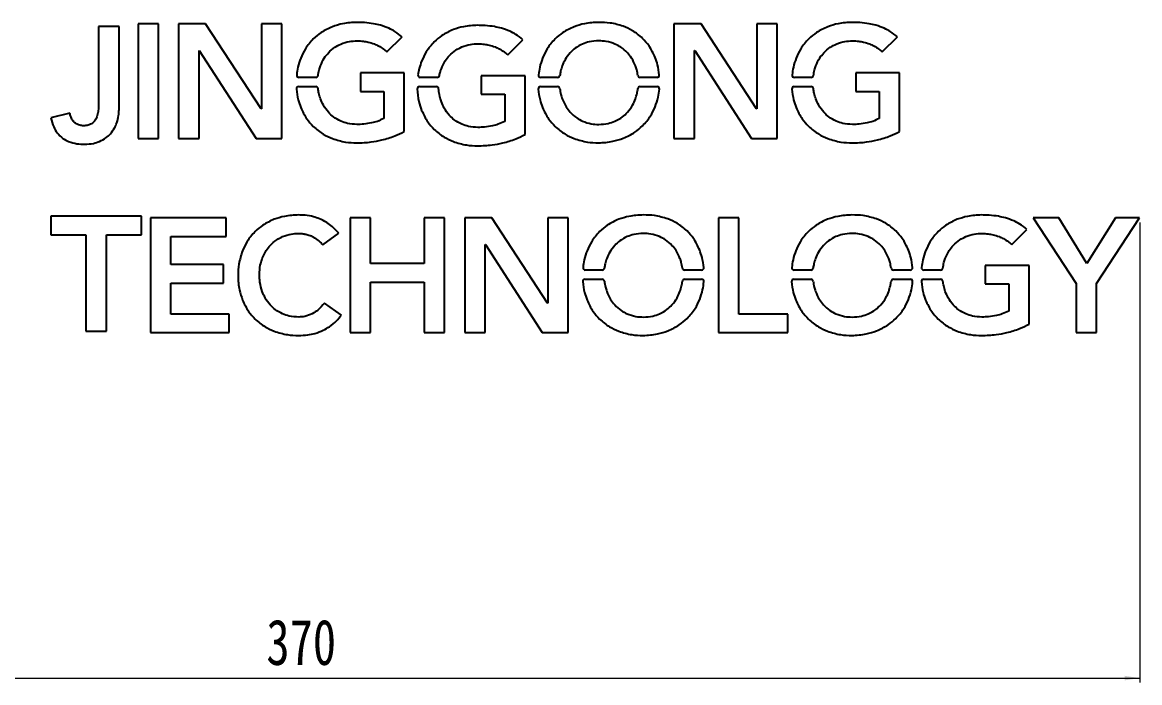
# Model space of a CAD drawing. Header units: millimetres. Extents: x -1281 to 3780, y -2005 to 2969.
# Drawn here: x -66.4 to 179, y -155.1 to -10.1 of the extents above; entities that cross this region are included whole.
import ezdxf

# ---------------------------------------------------------------- set-up
doc = ezdxf.new("R2010")
doc.units = ezdxf.units.MM
doc.styles.add('SLDTEXTSTYLE0', font='TXT', dxfattribs={"width": 0.75})
doc.dimstyles.new('SLDDIMSTYLE1', dxfattribs={"dimtxt": 10, "dimasz": 3.302, "dimexe": 0, "dimexo": 0.0625, "dimgap": 2.5, "dimtad": 1, "dimdec": 0, "dimrnd": 1e-09, "dimzin": 12, "dimdsep": 46, "dimtxsty": 'SLDTEXTSTYLE0', "dimsah": 1, "dimcen": 0.09, "dimadec": 0, "dimazin": 3, "dimtfac": 1, "dimtdec": 3, "dimtofl": 0, "dimtmove": 0, "dimatfit": 3, "dimfxl": 1, "dimfrac": 2, "dimtolj": 1, "dimtzin": 12, "dimarcsym": 0})

# ---------------------------------------------------------------- blocks, each defined once
blk = doc.blocks.new('_D_2')
at = {"color": 7, "linetype": 'Continuous', "lineweight": 18, "transparency": 16777216}
for p, q in [((178.98, -54.05), (178.98, -155.09)), ((-190.91, -75.54), (-190.91, -155.09)), ((-190.91, -154.09), (178.98, -154.09))]:
    blk.add_line(p, q, dxfattribs=at)
for points in [[(-190.91, -154.09), (-187.61, -154.59), (-187.61, -153.58)], [(178.98, -154.09), (175.67, -153.58), (175.67, -154.59)]]:
    blk.add_solid(points, dxfattribs=at)
at = {"color": 7, "linetype": 'Continuous', "lineweight": 18, "transparency": 16777216, "insert": (-12.81, -141.2), "char_height": 10, "attachment_point": 1, "style": 'SLDTEXTSTYLE0'}
blk.add_mtext('370', dxfattribs=at)

msp = doc.modelspace()

# ---------------------------------------------------------------- linework, layer by layer
at = {"color": 7, "linetype": 'Continuous'}
for p, q in [((-45.1765, -11.0636), (-49.658, -11.0636)), ((-49.658, -11.0636), (-49.658, -27.9579)), ((-45.1765, -29.2739), (-45.1765, -11.0636)), ((-36.4815, -10.4152), (-40.9626, -10.4152)), ((-40.9626, -10.4152), (-40.9626, -35.5968)), ((-36.4815, -35.5968), (-36.4815, -10.4152)), ((-26.1509, -10.4152), (-32.0903, -10.4152)), ((-32.0903, -10.4152), (-32.0903, -35.5968)), ((-13.9508, -29.1237), (-26.1509, -10.4152)), ((-9.3981, -10.4152), (-13.8796, -10.4152)), ((-13.8796, -10.4152), (-13.8796, -29.1237)), ((-9.3981, -35.5968), (-9.3981, -10.4152)), ((82.6456, -10.4152), (76.7059, -10.4152)), ((76.7059, -10.4152), (76.7059, -35.5968)), ((94.8458, -29.1237), (82.6456, -10.4152)), ((99.398, -10.4152), (94.9165, -10.4152)), ((94.9165, -10.4152), (94.9165, -29.1237)), ((99.398, -35.5968), (99.398, -10.4152)), ((13.6659, -16.6301), (16.9743, -13.2872)), ((40.216, -17.2786), (43.5235, -13.9357)), ((122.4625, -16.6301), (125.7699, -13.2872)), ((-27.6088, -35.5968), (-27.6088, -16.2833)), ((-27.6088, -16.2833), (-27.538, -16.2833)), ((-27.538, -16.2833), (-15.0885, -35.5968)), ((81.1878, -35.5968), (81.1878, -16.2833)), ((81.1878, -16.2833), (81.2585, -16.2833)), ((81.2585, -16.2833), (93.7076, -35.5968)), ((17.4721, -21.2186), (7.8327, -21.2186)), ((7.8327, -21.2186), (7.8327, -25.2734)), ((17.4721, -34.0939), (17.4721, -21.2186)), ((44.0214, -21.867), (34.3828, -21.867)), ((34.3828, -21.867), (34.3828, -25.9218)), ((44.0214, -34.7424), (44.0214, -21.867)), ((126.2678, -21.2186), (116.6288, -21.2186)), ((116.6288, -21.2186), (116.6288, -25.2734)), ((126.2678, -34.0939), (126.2678, -21.2186)), ((-5.6979, -24.2186), (-1.9603, -24.2186)), ((-1.9598, -22.2186), (-5.6562, -22.2186)), ((20.8126, -24.2186), (24.5265, -24.2186)), ((24.6963, -22.2186), (20.9772, -22.2186)), ((47.4022, -24.2186), (51.1398, -24.2186)), ((51.1403, -22.2186), (47.4438, -22.2186)), ((72.9809, -22.2186), (69.2689, -22.2186)), ((69.2694, -24.2186), (72.9957, -24.2186)), ((103.0985, -24.2186), (106.836, -24.2186)), ((106.8365, -22.2186), (103.14, -22.2186)), ((7.8327, -25.2734), (12.9902, -25.2734)), ((12.9902, -25.2734), (12.9902, -31.2131)), ((34.3828, -25.9218), (39.5404, -25.9218)), ((39.5404, -25.9218), (39.5404, -31.8616)), ((116.6288, -25.2734), (121.7868, -25.2734)), ((121.7868, -25.2734), (121.7868, -31.2131)), ((-13.8796, -29.1237), (-13.9508, -29.1237)), ((94.9165, -29.1237), (94.8458, -29.1237)), ((-55.9533, -30.0923), (-60.1509, -31.0877)), ((-40.9626, -35.5968), (-36.4815, -35.5968)), ((-32.0903, -35.5968), (-27.6088, -35.5968)), ((-15.0885, -35.5968), (-9.3981, -35.5968)), ((76.7059, -35.5968), (81.1878, -35.5968)), ((93.7076, -35.5968), (99.398, -35.5968)), ((-40.2343, -52.7046), (-60.1518, -52.7046)), ((-60.1518, -52.7046), (-60.1518, -56.7594)), ((-40.2343, -56.7594), (-40.2343, -52.7046)), ((-21.6168, -53.0514), (-38.2967, -53.0514)), ((-38.2967, -53.0514), (-38.2967, -78.2335)), ((-21.6168, -57.1062), (-21.6168, -53.0514)), ((10.0365, -53.0514), (5.5555, -53.0514)), ((5.5555, -53.0514), (5.5555, -78.2335)), ((10.0365, -63.0818), (10.0365, -53.0514)), ((26.291, -53.0514), (21.8099, -53.0514)), ((21.8099, -53.0514), (21.8099, -63.0818)), ((26.291, -78.2335), (26.291, -53.0514)), ((36.7286, -53.0514), (30.7901, -53.0514)), ((30.7901, -53.0514), (30.7901, -78.2335)), ((48.9278, -71.7604), (36.7286, -53.0514)), ((53.4809, -53.0514), (48.9994, -53.0514)), ((48.9994, -53.0514), (48.9994, -71.7604)), ((53.4809, -78.2335), (53.4809, -53.0514)), ((90.967, -53.0514), (86.4855, -53.0514)), ((86.4855, -53.0514), (86.4855, -78.2335)), ((90.967, -74.1791), (90.967, -53.0514)), ((161.1911, -53.0514), (155.5714, -53.0514)), ((155.5714, -53.0514), (165.0327, -67.4567)), ((167.3802, -63.0818), (161.1911, -53.0514)), ((173.6406, -53.0514), (167.3802, -63.0818)), ((169.5142, -67.4567), (178.975, -53.0514)), ((178.975, -53.0514), (173.6406, -53.0514)), ((-0.4016, -58.9558), (3.0846, -56.3947)), ((150.8958, -58.9196), (154.2033, -55.5767)), ((-60.1518, -56.7594), (-52.434, -56.7594)), ((-52.434, -56.7594), (-52.434, -77.8867)), ((-47.9529, -77.8867), (-47.9529, -56.7594)), ((-47.9529, -56.7594), (-40.2343, -56.7594)), ((-33.8152, -63.2949), (-33.8152, -57.1062)), ((-33.8152, -57.1062), (-21.6168, -57.1062)), ((35.2703, -78.2335), (35.2703, -58.9196)), ((35.2703, -58.9196), (35.3419, -58.9196)), ((35.3419, -58.9196), (47.7905, -78.2335)), ((-22.2567, -63.2949), (-33.8152, -63.2949)), ((-22.2567, -67.3492), (-22.2567, -63.2949)), ((21.8099, -63.0818), (10.0365, -63.0818)), ((154.7012, -63.5076), (145.0631, -63.5076)), ((145.0631, -63.5076), (145.0631, -67.5637)), ((154.7012, -76.3838), (154.7012, -63.5076)), ((60.9192, -64.5076), (57.2234, -64.5076)), ((82.7607, -64.5076), (79.0483, -64.5076)), ((106.764, -64.5076), (103.0674, -64.5076)), ((128.6047, -64.5076), (124.8918, -64.5076)), ((135.27, -64.5076), (131.5735, -64.5076)), ((-33.8152, -74.1791), (-33.8152, -67.3492)), ((-33.8152, -67.3492), (-22.2567, -67.3492)), ((10.0365, -78.2335), (10.0365, -67.1366)), ((10.0365, -67.1366), (21.8099, -67.1366)), ((21.8099, -67.1366), (21.8099, -78.2335)), ((57.1815, -66.5076), (60.9185, -66.5076)), ((79.049, -66.5076), (82.7755, -66.5076)), ((103.0256, -66.5076), (106.7633, -66.5076)), ((124.8925, -66.5076), (128.6196, -66.5076)), ((131.5317, -66.5076), (135.2694, -66.5076)), ((145.0631, -67.5637), (150.2197, -67.5637)), ((150.2197, -67.5637), (150.2197, -73.503)), ((165.0327, -67.4567), (165.0327, -78.2335)), ((169.5142, -78.2335), (169.5142, -67.4567)), ((3.6541, -74.3918), (-0.0456, -71.7604)), ((48.9994, -71.7604), (48.9278, -71.7604)), ((-20.9752, -74.1791), (-33.8152, -74.1791)), ((-20.9752, -78.2335), (-20.9752, -74.1791)), ((101.6726, -74.1791), (90.967, -74.1791)), ((101.6726, -78.2335), (101.6726, -74.1791)), ((-52.434, -77.8867), (-47.9529, -77.8867)), ((-38.2967, -78.2335), (-20.9752, -78.2335)), ((5.5555, -78.2335), (10.0365, -78.2335)), ((21.8099, -78.2335), (26.291, -78.2335)), ((30.7901, -78.2335), (35.2703, -78.2335)), ((47.7905, -78.2335), (53.4809, -78.2335)), ((86.4855, -78.2335), (101.6726, -78.2335)), ((165.0327, -78.2335), (169.5142, -78.2335))]:
    msp.add_line(p, q, dxfattribs=at)
for centre, start, end in [((-5.6562, -21.7186), 173.882367, 270), ((-1.9598, -21.7186), 270, 352.471152), ((20.9772, -21.7186), 171.446015, 270), ((24.6963, -21.7186), 270, 348.912365), ((47.4438, -21.7186), 173.884448, 270), ((51.1403, -21.7186), 270, 352.47278), ((69.2689, -21.7186), 187.436564, 270), ((72.9809, -21.7186), 270, 5.57654), ((103.14, -21.7186), 173.890187, 270), ((106.8365, -21.7186), 270, 352.47646), ((-5.6979, -24.7186), 90, 184.650086), ((-1.9603, -24.7186), 7.101772, 90), ((20.8126, -24.7186), 90, 182.372983), ((24.5265, -24.7186), 4.078159, 90), ((47.4022, -24.7186), 90, 184.645909), ((51.1398, -24.7186), 7.100228, 90), ((69.2694, -24.7186), 90, 172.985822), ((72.9957, -24.7186), 354.871987, 90), ((103.0985, -24.7186), 90, 184.641126), ((106.836, -24.7186), 7.096734, 90), ((57.2234, -64.0076), 173.879482, 270), ((60.9192, -64.0076), 270, 352.450193), ((79.0483, -64.0076), 187.440034, 270), ((82.7607, -64.0076), 270, 5.568968), ((103.0674, -64.0076), 173.890092, 270), ((106.764, -64.0076), 270, 352.448998), ((124.8918, -64.0076), 187.435557, 270), ((128.6047, -64.0076), 270, 5.590628), ((131.5735, -64.0076), 173.887297, 270), ((135.27, -64.0076), 270, 352.479049), ((57.1815, -67.0076), 90, 184.646374), ((60.9185, -67.0076), 7.114126, 90), ((79.049, -67.0076), 90, 172.990056), ((82.7755, -67.0076), 354.88803, 90), ((103.0256, -67.0076), 90, 184.631202), ((106.7633, -67.0076), 7.115267, 90), ((124.8925, -67.0076), 90, 172.994284), ((128.6196, -67.0076), 354.863024, 90), ((131.5317, -67.0076), 90, 184.637408), ((135.2694, -67.0076), 7.086743, 90)]:
    msp.add_arc(centre, 0.5, start, end, dxfattribs=at)
for points, knots in [([(1.7041, -11.0697), (0.8339, -11.4595), (-0.7058, -12.1492), (-1.9598, -13.2727), (-2.505, -13.7613)], [0, 0, 0, 0, 0.565175406, 1, 1, 1, 1]), ([(7.0505, -10.1217), (6.0017, -10.1674), (4.1743, -10.2471), (2.4422, -10.8239), (1.7041, -11.0697)], [0, 0, 0, 0, 0.573890721, 1, 1, 1, 1]), ([(10.7435, -10.4175), (10.0686, -10.3205), (8.8435, -10.1443), (7.6062, -10.1287), (7.0505, -10.1217)], [0, 0, 0, 0, 0.55087747, 1, 1, 1, 1]), ([(14.0873, -11.4195), (13.486, -11.1804), (12.4001, -10.7486), (11.2547, -10.5197), (10.7435, -10.4175)], [0, 0, 0, 0, 0.55364692, 1, 1, 1, 1]), ([(16.9743, -13.2872), (16.4705, -12.8772), (15.5753, -12.1486), (14.5399, -11.6413), (14.0873, -11.4195)], [0, 0, 0, 0, 0.56277759, 1, 1, 1, 1]), ([(28.2538, -11.7182), (27.3837, -12.108), (25.8442, -12.7977), (24.5904, -13.9212), (24.0451, -14.4097)], [0, 0, 0, 0, 0.56514709, 1, 1, 1, 1]), ([(33.6006, -10.7702), (32.5518, -10.8159), (30.7243, -10.8955), (28.992, -11.4724), (28.2538, -11.7182)], [0, 0, 0, 0, 0.57385716, 1, 1, 1, 1]), ([(37.2937, -11.066), (36.6187, -10.9689), (35.3935, -10.7928), (34.1562, -10.7772), (33.6006, -10.7702)], [0, 0, 0, 0, 0.550913512, 1, 1, 1, 1]), ([(40.637, -12.0679), (40.0358, -11.8289), (38.95, -11.3971), (37.8048, -11.1682), (37.2937, -11.066)], [0, 0, 0, 0, 0.553640004, 1, 1, 1, 1]), ([(43.5235, -13.9357), (43.0199, -13.5256), (42.125, -12.7969), (41.0897, -12.2897), (40.637, -12.0679)], [0, 0, 0, 0, 0.56270651, 1, 1, 1, 1]), ([(54.8035, -11.0697), (53.9334, -11.4595), (52.3939, -12.1493), (51.14, -13.2727), (50.5948, -13.7613)], [0, 0, 0, 0, 0.56514709, 1, 1, 1, 1]), ([(60.1503, -10.1217), (59.1016, -10.1674), (57.274, -10.2471), (55.5417, -10.8239), (54.8035, -11.0697)], [0, 0, 0, 0, 0.57383296, 1, 1, 1, 1]), ([(65.5625, -10.987), (64.6015, -10.6979), (62.8342, -10.1662), (60.9911, -10.1357), (60.1503, -10.1217)], [0, 0, 0, 0, 0.54384487, 1, 1, 1, 1]), ([(69.8013, -13.637), (69.093, -13.0275), (67.813, -11.926), (66.2574, -11.2769), (65.5625, -10.987)], [0, 0, 0, 0, 0.55338114, 1, 1, 1, 1]), ([(110.4998, -11.0697), (109.6298, -11.4596), (108.0903, -12.1494), (106.8364, -13.2727), (106.2911, -13.7613)], [0, 0, 0, 0, 0.56512388, 1, 1, 1, 1]), ([(115.847, -10.1217), (114.7982, -10.1674), (112.9705, -10.2471), (111.238, -10.8239), (110.4998, -11.0697)], [0, 0, 0, 0, 0.57386145, 1, 1, 1, 1]), ([(119.5397, -10.4175), (118.8648, -10.3205), (117.6398, -10.1443), (116.4027, -10.1287), (115.847, -10.1217)], [0, 0, 0, 0, 0.55087077, 1, 1, 1, 1]), ([(122.8834, -11.4195), (122.2822, -11.1804), (121.1962, -10.7486), (120.0509, -10.5197), (119.5397, -10.4175)], [0, 0, 0, 0, 0.55363452, 1, 1, 1, 1]), ([(125.7699, -13.2872), (125.2662, -12.8772), (124.3712, -12.1487), (123.336, -11.6413), (122.8834, -11.4195)], [0, 0, 0, 0, 0.562787459, 1, 1, 1, 1]), ([(-2.505, -13.7613), (-3.1326, -14.4599), (-4.2682, -15.7243), (-4.9545, -17.2758), (-5.2616, -17.9699)], [0, 0, 0, 0, 0.55260701, 1, 1, 1, 1]), ([(3.5471, -14.876), (4.1703, -14.6543), (5.3171, -14.2464), (6.5318, -14.1984), (7.0863, -14.1765)], [0, 0, 0, 0, 0.5434666, 1, 1, 1, 1]), ([(7.0863, -14.1765), (7.5554, -14.1909), (8.3879, -14.2164), (9.2027, -14.3865), (9.5585, -14.4608)], [0, 0, 0, 0, 0.56342048, 1, 1, 1, 1]), ([(9.5585, -14.4608), (9.9967, -14.5821), (10.7717, -14.7967), (11.4958, -15.1451), (11.8105, -15.2965)], [0, 0, 0, 0, 0.56541064, 1, 1, 1, 1]), ([(24.0451, -14.4097), (23.4176, -15.1084), (22.2819, -16.3728), (21.5953, -17.9242), (21.2881, -18.6184)], [0, 0, 0, 0, 0.55259367, 1, 1, 1, 1]), ([(50.5948, -13.7613), (49.9672, -14.4599), (48.8316, -15.7242), (48.1453, -17.2758), (47.8383, -17.9699)], [0, 0, 0, 0, 0.55261198, 1, 1, 1, 1]), ([(60.1857, -14.1765), (59.4859, -14.2114), (58.2695, -14.2722), (57.1306, -14.696), (56.6469, -14.876)], [0, 0, 0, 0, 0.57523441, 1, 1, 1, 1]), ([(63.7483, -14.876), (63.1206, -14.6543), (61.9658, -14.2465), (60.7436, -14.1984), (60.1857, -14.1765)], [0, 0, 0, 0, 0.543510076, 1, 1, 1, 1]), ([(72.5693, -17.8275), (72.1672, -16.9552), (71.4568, -15.4139), (70.3024, -14.1748), (69.8013, -13.637)], [0, 0, 0, 0, 0.56592672, 1, 1, 1, 1]), ([(106.2911, -13.7613), (105.6636, -14.46), (104.5281, -15.7244), (103.8414, -17.2758), (103.5341, -17.9699)], [0, 0, 0, 0, 0.55257931, 1, 1, 1, 1]), ([(112.3437, -14.876), (112.9669, -14.6543), (114.1135, -14.2465), (115.328, -14.1984), (115.8824, -14.1765)], [0, 0, 0, 0, 0.54351134, 1, 1, 1, 1]), ([(115.8824, -14.1765), (116.3516, -14.1908), (117.184, -14.2164), (117.9987, -14.3865), (118.3542, -14.4608)], [0, 0, 0, 0, 0.56361721, 1, 1, 1, 1]), ([(118.3542, -14.4608), (118.7926, -14.5821), (119.5679, -14.7966), (120.2923, -15.1451), (120.6071, -15.2965)], [0, 0, 0, 0, 0.565479246, 1, 1, 1, 1]), ([(-0.9344, -19.6537), (-0.6806, -19.0688), (-0.2308, -18.0324), (0.4976, -17.1714), (0.8149, -16.7964)], [0, 0, 0, 0, 0.56437933, 1, 1, 1, 1]), ([(0.8149, -16.7964), (1.2679, -16.3638), (2.0836, -15.5851), (3.0967, -15.0942), (3.5471, -14.876)], [0, 0, 0, 0, 0.55542546, 1, 1, 1, 1]), ([(11.8105, -15.2965), (12.187, -15.5124), (12.8518, -15.8936), (13.4196, -16.4073), (13.6659, -16.6301)], [0, 0, 0, 0, 0.56623482, 1, 1, 1, 1]), ([(27.3641, -17.4448), (27.8174, -17.0123), (28.6333, -16.2337), (29.6464, -15.7427), (30.0968, -15.5244)], [0, 0, 0, 0, 0.555507224, 1, 1, 1, 1]), ([(30.0968, -15.5244), (30.7201, -15.3028), (31.8668, -14.895), (33.0812, -14.8469), (33.6355, -14.8249)], [0, 0, 0, 0, 0.54360179, 1, 1, 1, 1]), ([(33.6355, -14.8249), (34.1048, -14.8393), (34.9374, -14.8648), (35.7522, -15.035), (36.1077, -15.1092)], [0, 0, 0, 0, 0.56368087, 1, 1, 1, 1]), ([(36.1077, -15.1092), (36.5462, -15.2305), (37.3215, -15.445), (38.0459, -15.7935), (38.3606, -15.945)], [0, 0, 0, 0, 0.56553589, 1, 1, 1, 1]), ([(38.3606, -15.945), (38.7371, -16.1608), (39.402, -16.5421), (39.9697, -17.0558), (40.216, -17.2786)], [0, 0, 0, 0, 0.56623243, 1, 1, 1, 1]), ([(53.9142, -16.7964), (53.516, -17.2797), (52.7979, -18.1513), (52.3604, -19.1907), (52.1654, -19.6537)], [0, 0, 0, 0, 0.55447709, 1, 1, 1, 1]), ([(56.6469, -14.876), (56.0786, -15.1598), (55.0693, -15.6637), (54.2655, -16.452), (53.9142, -16.7964)], [0, 0, 0, 0, 0.5630704, 1, 1, 1, 1]), ([(66.4871, -16.7964), (66.0327, -16.3638), (65.2145, -15.5851), (64.1995, -15.0942), (63.7483, -14.876)], [0, 0, 0, 0, 0.55545827, 1, 1, 1, 1]), ([(68.2421, -19.6537), (67.9883, -19.0686), (67.5382, -18.0309), (66.8063, -17.1712), (66.4871, -16.7964)], [0, 0, 0, 0, 0.56392181, 1, 1, 1, 1]), ([(107.8622, -19.6537), (108.1158, -19.0688), (108.5651, -18.0323), (109.2933, -17.1714), (109.6106, -16.7964)], [0, 0, 0, 0, 0.56436357, 1, 1, 1, 1]), ([(109.6106, -16.7964), (110.0639, -16.3639), (110.88, -15.5852), (111.8933, -15.0942), (112.3437, -14.876)], [0, 0, 0, 0, 0.55549521, 1, 1, 1, 1]), ([(120.6071, -15.2965), (120.9834, -15.5124), (121.6481, -15.8938), (122.216, -16.4073), (122.4625, -16.6301)], [0, 0, 0, 0, 0.56611931, 1, 1, 1, 1]), ([(-5.2616, -17.9699), (-5.4917, -18.6307), (-5.9109, -19.8339), (-6.078, -21.0962), (-6.1534, -21.6653)], [0, 0, 0, 0, 0.54915902, 1, 1, 1, 1]), ([(21.2881, -18.6184), (21.0937, -19.1628), (20.7412, -20.1496), (20.5628, -21.1816), (20.4828, -21.6442)], [0, 0, 0, 0, 0.55168707, 1, 1, 1, 1]), ([(25.6157, -20.3022), (25.8694, -19.7173), (26.3188, -18.6809), (27.0469, -17.8199), (27.3641, -17.4448)], [0, 0, 0, 0, 0.564388282, 1, 1, 1, 1]), ([(47.8383, -17.9699), (47.6082, -18.6307), (47.1891, -19.834), (47.022, -21.0962), (46.9467, -21.6653)], [0, 0, 0, 0, 0.549154669, 1, 1, 1, 1]), ([(73.4785, -21.67), (73.3798, -20.9206), (73.2068, -19.6076), (72.7608, -18.3621), (72.5693, -17.8275)], [0, 0, 0, 0, 0.57077103, 1, 1, 1, 1]), ([(103.5341, -17.9699), (103.3041, -18.6307), (102.8851, -19.834), (102.7181, -21.0963), (102.6429, -21.6654)], [0, 0, 0, 0, 0.54915525, 1, 1, 1, 1]), ([(-1.4641, -21.7841), (-1.3975, -21.3746), (-1.2796, -20.6494), (-1.0391, -19.9557), (-0.9344, -19.6537)], [0, 0, 0, 0, 0.56474424, 1, 1, 1, 1]), ([(25.187, -21.8147), (25.2503, -21.526), (25.3628, -21.0131), (25.5388, -20.5184), (25.6157, -20.3022)], [0, 0, 0, 0, 0.56279432, 1, 1, 1, 1]), ([(52.1654, -19.6537), (52.0348, -20.0398), (51.7993, -20.7357), (51.6863, -21.4612), (51.636, -21.7841)], [0, 0, 0, 0, 0.55486512, 1, 1, 1, 1]), ([(68.7731, -21.7833), (68.7073, -21.3738), (68.5906, -20.6484), (68.3479, -19.9555), (68.2421, -19.6537)], [0, 0, 0, 0, 0.56450446, 1, 1, 1, 1]), ([(107.3322, -21.7841), (107.3987, -21.3745), (107.5165, -20.6493), (107.7573, -19.9557), (107.8622, -19.6537)], [0, 0, 0, 0, 0.56471072, 1, 1, 1, 1]), ([(-6.1962, -24.7591), (-6.1034, -25.5531), (-5.9407, -26.9441), (-5.4655, -28.2595), (-5.2616, -28.8241)], [0, 0, 0, 0, 0.57085207, 1, 1, 1, 1]), ([(-0.9344, -26.9037), (-1.0652, -26.4972), (-1.3018, -25.762), (-1.414, -24.9982), (-1.4641, -24.6568)], [0, 0, 0, 0, 0.55294427, 1, 1, 1, 1]), ([(0.8149, -29.8672), (0.4158, -29.3667), (-0.3075, -28.4597), (-0.7403, -27.3853), (-0.9344, -26.9037)], [0, 0, 0, 0, 0.551754116, 1, 1, 1, 1]), ([(20.3131, -24.7393), (20.387, -25.6686), (20.516, -27.2894), (21.0572, -28.8197), (21.2881, -29.4725)], [0, 0, 0, 0, 0.57339272, 1, 1, 1, 1]), ([(25.6157, -27.5521), (25.4551, -27.0365), (25.1629, -26.0991), (25.068, -25.1225), (25.0252, -24.683)], [0, 0, 0, 0, 0.55004008, 1, 1, 1, 1]), ([(46.9039, -24.7591), (46.9967, -25.5531), (47.1594, -26.944), (47.6344, -28.2595), (47.8383, -28.8241)], [0, 0, 0, 0, 0.57085907, 1, 1, 1, 1]), ([(51.6359, -24.6568), (51.7021, -25.0894), (51.819, -25.8529), (52.0607, -26.586), (52.1654, -26.9037)], [0, 0, 0, 0, 0.56665625, 1, 1, 1, 1]), ([(52.1654, -26.9037), (52.4178, -27.5115), (52.8629, -28.5832), (53.5967, -29.4793), (53.9142, -29.8672)], [0, 0, 0, 0, 0.56717689, 1, 1, 1, 1]), ([(66.4871, -29.8672), (66.8884, -29.367), (67.615, -28.4611), (68.0482, -27.3854), (68.2421, -26.9037)], [0, 0, 0, 0, 0.55213893, 1, 1, 1, 1]), ([(68.2421, -26.9037), (68.3741, -26.4974), (68.6127, -25.7628), (68.7236, -24.9989), (68.7732, -24.6575)], [0, 0, 0, 0, 0.55313081, 1, 1, 1, 1]), ([(72.5693, -28.6879), (72.8157, -27.9867), (73.2643, -26.7105), (73.4224, -25.3681), (73.4937, -24.7633)], [0, 0, 0, 0, 0.54942992, 1, 1, 1, 1]), ([(102.6001, -24.759), (102.6929, -25.5531), (102.8553, -26.944), (103.3303, -28.2595), (103.5341, -28.8241)], [0, 0, 0, 0, 0.57085735, 1, 1, 1, 1]), ([(107.8622, -26.9037), (107.7312, -26.4972), (107.4943, -25.7621), (107.3822, -24.9983), (107.3321, -24.6568)], [0, 0, 0, 0, 0.55297313, 1, 1, 1, 1]), ([(109.6106, -29.8672), (109.2116, -29.3667), (108.4885, -28.4598), (108.056, -27.3853), (107.8622, -26.9037)], [0, 0, 0, 0, 0.55176422, 1, 1, 1, 1]), ([(-49.658, -27.9579), (-49.6652, -28.4825), (-49.6772, -29.3626), (-49.8705, -30.22), (-49.9485, -30.5663)], [0, 0, 0, 0, 0.59610106, 1, 1, 1, 1]), ([(-45.651, -32.1608), (-45.4991, -31.6382), (-45.2246, -30.6939), (-45.1914, -29.7122), (-45.1765, -29.2739)], [0, 0, 0, 0, 0.55353272, 1, 1, 1, 1]), ([(-5.2616, -28.8241), (-4.8607, -29.6849), (-4.1508, -31.2093), (-3.0042, -32.4344), (-2.505, -32.9677)], [0, 0, 0, 0, 0.56467751, 1, 1, 1, 1]), ([(27.3641, -30.5156), (26.9652, -30.0152), (26.2423, -29.1081), (25.8097, -28.0337), (25.6157, -27.5521)], [0, 0, 0, 0, 0.55173623, 1, 1, 1, 1]), ([(47.8383, -28.8241), (48.2391, -29.6849), (48.949, -31.2093), (50.0957, -32.4344), (50.5948, -32.9677)], [0, 0, 0, 0, 0.564681167, 1, 1, 1, 1]), ([(69.8013, -32.843), (70.43, -32.1514), (71.5642, -30.9038), (72.2595, -29.3709), (72.5693, -28.6879)], [0, 0, 0, 0, 0.554374821, 1, 1, 1, 1]), ([(103.5341, -28.8241), (103.9352, -29.6848), (104.6455, -31.2091), (105.792, -32.4344), (106.2911, -32.9677)], [0, 0, 0, 0, 0.56471213, 1, 1, 1, 1]), ([(-60.1509, -31.0877), (-59.9838, -31.7767), (-59.7, -32.9476), (-59.0367, -33.9484), (-58.7638, -34.3602)], [0, 0, 0, 0, 0.5884507, 1, 1, 1, 1]), ([(-55.4028, -31.5272), (-55.5401, -31.2821), (-55.7934, -30.8299), (-55.9031, -30.324), (-55.9533, -30.0923)], [0, 0, 0, 0, 0.5421207, 1, 1, 1, 1]), ([(-54.3703, -32.4872), (-54.5927, -32.3433), (-54.9944, -32.0835), (-55.2768, -31.6988), (-55.4028, -31.5272)], [0, 0, 0, 0, 0.55387909, 1, 1, 1, 1]), ([(-49.9485, -30.5663), (-50.0737, -30.9388), (-50.2883, -31.5772), (-50.7682, -32.0438), (-50.9682, -32.2382)], [0, 0, 0, 0, 0.58338617, 1, 1, 1, 1]), ([(3.5471, -31.8238), (2.978, -31.5359), (1.9645, -31.0233), (1.1653, -30.2196), (0.8149, -29.8672)], [0, 0, 0, 0, 0.56150128, 1, 1, 1, 1]), ([(7.0863, -32.5291), (6.3862, -32.494), (5.1689, -32.4329), (4.0307, -32.0054), (3.5471, -31.8238)], [0, 0, 0, 0, 0.57513483, 1, 1, 1, 1]), ([(12.9902, -31.2131), (12.5225, -31.4465), (11.6631, -31.8753), (10.7301, -32.1005), (10.3049, -32.2032)], [0, 0, 0, 0, 0.54423863, 1, 1, 1, 1]), ([(21.2881, -29.4725), (21.6891, -30.3333), (22.3993, -31.8577), (23.546, -33.0828), (24.0451, -33.6162)], [0, 0, 0, 0, 0.56469024, 1, 1, 1, 1]), ([(30.0968, -32.4722), (29.5277, -32.1844), (28.5142, -31.6716), (27.7147, -30.868), (27.3641, -30.5156)], [0, 0, 0, 0, 0.561432543, 1, 1, 1, 1]), ([(39.5404, -31.8616), (39.0726, -32.095), (38.2132, -32.5238), (37.2802, -32.749), (36.855, -32.8516)], [0, 0, 0, 0, 0.54424135, 1, 1, 1, 1]), ([(53.9142, -29.8672), (54.3664, -30.3098), (55.178, -31.1044), (56.196, -31.603), (56.6469, -31.8238)], [0, 0, 0, 0, 0.55709269, 1, 1, 1, 1]), ([(56.6469, -31.8238), (57.2701, -32.0474), (58.4162, -32.4587), (59.6312, -32.507), (60.1857, -32.5291)], [0, 0, 0, 0, 0.54371026, 1, 1, 1, 1]), ([(60.1857, -32.5291), (60.8902, -32.494), (62.115, -32.433), (63.2613, -32.0054), (63.7483, -31.8238)], [0, 0, 0, 0, 0.57519828, 1, 1, 1, 1]), ([(63.7483, -31.8238), (64.3186, -31.536), (65.3342, -31.0235), (66.1357, -30.2196), (66.4871, -29.8672)], [0, 0, 0, 0, 0.561564569, 1, 1, 1, 1]), ([(112.3437, -31.8238), (111.7745, -31.5359), (110.7609, -31.0231), (109.9612, -30.2196), (109.6106, -29.8672)], [0, 0, 0, 0, 0.56143072, 1, 1, 1, 1]), ([(115.8824, -32.5291), (115.1825, -32.4939), (113.9654, -32.4329), (112.8272, -32.0054), (112.3437, -31.8238)], [0, 0, 0, 0, 0.575094846, 1, 1, 1, 1]), ([(121.7868, -31.2131), (121.319, -31.4465), (120.4595, -31.8754), (119.5263, -32.1005), (119.101, -32.2032)], [0, 0, 0, 0, 0.54418341, 1, 1, 1, 1]), ([(-52.9659, -32.8307), (-53.2463, -32.8126), (-53.7362, -32.7809), (-54.1803, -32.5752), (-54.3703, -32.4872)], [0, 0, 0, 0, 0.57215001, 1, 1, 1, 1]), ([(-50.9682, -32.2382), (-51.2878, -32.4261), (-51.9057, -32.7892), (-52.6208, -32.8172), (-52.9659, -32.8307)], [0, 0, 0, 0, 0.5173647, 1, 1, 1, 1]), ([(-47.0673, -34.5853), (-46.7391, -34.1718), (-46.1504, -33.43), (-45.8042, -32.5502), (-45.651, -32.1608)], [0, 0, 0, 0, 0.557412917, 1, 1, 1, 1]), ([(-2.505, -32.9677), (-1.801, -33.5758), (-0.5282, -34.6754), (1.0146, -35.3385), (1.7041, -35.6349)], [0, 0, 0, 0, 0.55305991, 1, 1, 1, 1]), ([(10.3049, -32.2032), (9.7233, -32.3081), (8.6585, -32.5003), (7.5771, -32.5201), (7.0863, -32.5291)], [0, 0, 0, 0, 0.54615666, 1, 1, 1, 1]), ([(12.5693, -35.9493), (13.5231, -35.6861), (15.216, -35.2188), (16.7865, -34.4358), (17.4721, -34.0939)], [0, 0, 0, 0, 0.5633959, 1, 1, 1, 1]), ([(24.0451, -33.6162), (24.7491, -34.2243), (26.0218, -35.3238), (27.5644, -35.987), (28.2538, -36.2834)], [0, 0, 0, 0, 0.55309272, 1, 1, 1, 1]), ([(33.6355, -33.1775), (32.9357, -33.1424), (31.7186, -33.0812), (30.5805, -32.6539), (30.0968, -32.4722)], [0, 0, 0, 0, 0.57500714, 1, 1, 1, 1]), ([(36.855, -32.8516), (36.2732, -32.9566), (35.2081, -33.1488), (34.1264, -33.1685), (33.6355, -33.1775)], [0, 0, 0, 0, 0.54621189, 1, 1, 1, 1]), ([(50.5948, -32.9677), (51.2988, -33.5758), (52.5715, -34.6753), (54.1141, -35.3385), (54.8035, -35.6349)], [0, 0, 0, 0, 0.55309219, 1, 1, 1, 1]), ([(65.5625, -35.5584), (66.4386, -35.1615), (67.9861, -34.4604), (69.252, -33.3325), (69.8013, -32.843)], [0, 0, 0, 0, 0.566081, 1, 1, 1, 1]), ([(106.2911, -32.9677), (106.9951, -33.5758), (108.2679, -34.6752), (109.8104, -35.3385), (110.4998, -35.6349)], [0, 0, 0, 0, 0.55312312, 1, 1, 1, 1]), ([(119.101, -32.2032), (118.5193, -32.3081), (117.4545, -32.5003), (116.3731, -32.5201), (115.8824, -32.5291)], [0, 0, 0, 0, 0.54625489, 1, 1, 1, 1]), ([(121.3654, -35.9493), (122.3191, -35.6861), (124.0119, -35.2188), (125.5822, -34.4358), (126.2678, -34.0939)], [0, 0, 0, 0, 0.56339854, 1, 1, 1, 1]), ([(-58.7638, -34.3602), (-58.3636, -34.8067), (-57.6464, -35.6072), (-56.6781, -36.0662), (-56.25, -36.2691)], [0, 0, 0, 0, 0.55785157, 1, 1, 1, 1]), ([(-56.25, -36.2691), (-55.6407, -36.4674), (-54.5029, -36.8379), (-53.3079, -36.8701), (-52.7528, -36.8851)], [0, 0, 0, 0, 0.53546293, 1, 1, 1, 1]), ([(-52.7528, -36.8851), (-52.0876, -36.8559), (-50.9507, -36.8062), (-49.8824, -36.4222), (-49.4391, -36.2629)], [0, 0, 0, 0, 0.58502597, 1, 1, 1, 1]), ([(-49.4391, -36.2629), (-48.9371, -36.0152), (-48.0557, -35.5803), (-47.3647, -34.8847), (-47.0673, -34.5853)], [0, 0, 0, 0, 0.56951424, 1, 1, 1, 1]), ([(1.7041, -35.6349), (2.6536, -35.9375), (4.3954, -36.4925), (6.2204, -36.555), (7.0505, -36.5834)], [0, 0, 0, 0, 0.54513908, 1, 1, 1, 1]), ([(7.0505, -36.5834), (8.1092, -36.5525), (9.9682, -36.4982), (11.7865, -36.1145), (12.5693, -35.9493)], [0, 0, 0, 0, 0.56952662, 1, 1, 1, 1]), ([(28.2538, -36.2834), (29.2034, -36.5859), (30.9454, -37.1409), (32.7705, -37.2034), (33.6006, -37.2318)], [0, 0, 0, 0, 0.54516855, 1, 1, 1, 1]), ([(33.6006, -37.2318), (34.6592, -37.2009), (36.5181, -37.1466), (38.3365, -36.763), (39.1194, -36.5978)], [0, 0, 0, 0, 0.56943652, 1, 1, 1, 1]), ([(39.1194, -36.5978), (40.073, -36.3345), (41.7657, -35.8673), (43.3359, -35.0842), (44.0214, -34.7424)], [0, 0, 0, 0, 0.56339724, 1, 1, 1, 1]), ([(54.8035, -35.6349), (55.7532, -35.9375), (57.4951, -36.4925), (59.3202, -36.555), (60.1503, -36.5834)], [0, 0, 0, 0, 0.54519931, 1, 1, 1, 1]), ([(60.1503, -36.5834), (61.213, -36.5188), (63.0636, -36.4063), (64.8163, -35.8116), (65.5625, -35.5584)], [0, 0, 0, 0, 0.57423247, 1, 1, 1, 1]), ([(110.4998, -35.6349), (111.4495, -35.9375), (113.1916, -36.4925), (115.0169, -36.555), (115.847, -36.5834)], [0, 0, 0, 0, 0.54516996, 1, 1, 1, 1]), ([(115.847, -36.5834), (116.9056, -36.5525), (118.7644, -36.4982), (120.5826, -36.1145), (121.3654, -35.9493)], [0, 0, 0, 0, 0.56946655, 1, 1, 1, 1]), ([(-11.0833, -53.3596), (-11.9532, -53.7495), (-13.4926, -54.4394), (-14.7463, -55.563), (-15.2915, -56.0516)], [0, 0, 0, 0, 0.56510144, 1, 1, 1, 1]), ([(-5.736, -52.4112), (-6.7849, -52.4569), (-8.6126, -52.5365), (-10.345, -53.1137), (-11.0833, -53.3596)], [0, 0, 0, 0, 0.57384893, 1, 1, 1, 1]), ([(-2.4878, -52.8025), (-3.0778, -52.6743), (-4.1489, -52.4416), (-5.2441, -52.4206), (-5.736, -52.4112)], [0, 0, 0, 0, 0.550854167, 1, 1, 1, 1]), ([(0.4527, -54.0835), (-0.0735, -53.7804), (-1.0068, -53.2428), (-2.038, -52.9362), (-2.4878, -52.8025)], [0, 0, 0, 0, 0.5637946, 1, 1, 1, 1]), ([(64.5836, -53.3596), (63.7132, -53.7494), (62.1732, -54.4391), (60.9193, -55.5629), (60.374, -56.0516)], [0, 0, 0, 0, 0.56519114, 1, 1, 1, 1]), ([(69.9299, -52.4112), (68.8812, -52.4568), (67.0538, -52.5365), (65.3217, -53.1137), (64.5836, -53.3596)], [0, 0, 0, 0, 0.5738525, 1, 1, 1, 1]), ([(75.3426, -53.2765), (74.3814, -52.9875), (72.614, -52.4562), (70.7707, -52.4253), (69.9299, -52.4112)], [0, 0, 0, 0, 0.5438716, 1, 1, 1, 1]), ([(79.5805, -55.9269), (78.8722, -55.3173), (77.5926, -54.2157), (76.0372, -53.5664), (75.3426, -53.2765)], [0, 0, 0, 0, 0.55345934, 1, 1, 1, 1]), ([(110.4273, -53.3596), (109.5571, -53.7494), (108.0175, -54.4392), (106.7638, -55.5629), (106.2186, -56.0516)], [0, 0, 0, 0, 0.56515289, 1, 1, 1, 1]), ([(115.7741, -52.4112), (114.7252, -52.4568), (112.8976, -52.5364), (111.1654, -53.1137), (110.4273, -53.3596)], [0, 0, 0, 0, 0.57388069, 1, 1, 1, 1]), ([(121.1863, -53.2765), (120.2252, -52.9875), (118.458, -52.4562), (116.6148, -52.4253), (115.7741, -52.4112)], [0, 0, 0, 0, 0.54383624, 1, 1, 1, 1]), ([(125.425, -55.9269), (124.7166, -55.3173), (123.4367, -54.2157), (121.881, -53.5664), (121.1863, -53.2765)], [0, 0, 0, 0, 0.55346017, 1, 1, 1, 1]), ([(138.9336, -53.3596), (138.0634, -53.7494), (136.5238, -54.4392), (135.2701, -55.5629), (134.7249, -56.0516)], [0, 0, 0, 0, 0.56515932, 1, 1, 1, 1]), ([(144.2813, -52.4112), (143.2321, -52.4568), (141.4041, -52.5363), (139.6716, -53.1137), (138.9336, -53.3596)], [0, 0, 0, 0, 0.57399375, 1, 1, 1, 1]), ([(147.9735, -52.7074), (147.2986, -52.6104), (146.0737, -52.4342), (144.8367, -52.4183), (144.2813, -52.4112)], [0, 0, 0, 0, 0.55100407, 1, 1, 1, 1]), ([(151.3163, -53.7098), (150.7153, -53.4706), (149.6297, -53.0385), (148.4846, -52.8096), (147.9735, -52.7074)], [0, 0, 0, 0, 0.553611166, 1, 1, 1, 1]), ([(154.2033, -55.5767), (153.6998, -55.1668), (152.8048, -54.4381), (151.7693, -53.9314), (151.3163, -53.7098)], [0, 0, 0, 0, 0.56261883, 1, 1, 1, 1]), ([(-15.2915, -56.0516), (-15.919, -56.7503), (-17.0546, -58.0146), (-17.7416, -59.5658), (-18.0489, -60.2598)], [0, 0, 0, 0, 0.55260992, 1, 1, 1, 1]), ([(3.0846, -56.3947), (2.6236, -55.8962), (1.8258, -55.0332), (0.8604, -54.3655), (0.4527, -54.0835)], [0, 0, 0, 0, 0.577710188, 1, 1, 1, 1]), ([(60.374, -56.0516), (59.7469, -56.7503), (58.6119, -58.0148), (57.9252, -59.5658), (57.6179, -60.2598)], [0, 0, 0, 0, 0.55256729, 1, 1, 1, 1]), ([(82.3489, -60.1179), (81.9467, -59.2455), (81.236, -57.704), (80.0816, -56.4648), (79.5805, -55.9269)], [0, 0, 0, 0, 0.56597122, 1, 1, 1, 1]), ([(106.2186, -56.0516), (105.5908, -56.7502), (104.4549, -58.0141), (103.7692, -59.5658), (103.4625, -60.2598)], [0, 0, 0, 0, 0.55269904, 1, 1, 1, 1]), ([(128.1931, -60.1179), (127.7909, -59.2455), (127.0804, -57.704), (125.926, -56.4648), (125.425, -55.9269)], [0, 0, 0, 0, 0.56597867, 1, 1, 1, 1]), ([(134.7249, -56.0516), (134.0973, -56.7503), (132.9616, -58.0145), (132.2748, -59.5658), (131.9675, -60.2598)], [0, 0, 0, 0, 0.552628113, 1, 1, 1, 1]), ([(-11.9725, -59.0858), (-11.5192, -58.6533), (-10.7034, -57.8747), (-9.6902, -57.384), (-9.2398, -57.1659)], [0, 0, 0, 0, 0.55552654, 1, 1, 1, 1]), ([(-9.2398, -57.1659), (-8.6165, -56.944), (-7.4699, -56.5359), (-6.2554, -56.4879), (-5.7011, -56.4659)], [0, 0, 0, 0, 0.54361668, 1, 1, 1, 1]), ([(-5.7011, -56.4659), (-5.3754, -56.4752), (-4.7896, -56.492), (-4.2177, -56.6179), (-3.9638, -56.6737)], [0, 0, 0, 0, 0.55605648, 1, 1, 1, 1]), ([(-3.9638, -56.6737), (-3.6321, -56.7773), (-3.0194, -56.9687), (-2.4645, -57.2906), (-2.2101, -57.4383)], [0, 0, 0, 0, 0.54136871, 1, 1, 1, 1]), ([(-2.2101, -57.4383), (-1.8673, -57.6769), (-1.2185, -58.1284), (-0.6634, -58.6907), (-0.4016, -58.9558)], [0, 0, 0, 0, 0.52846057, 1, 1, 1, 1]), ([(66.4266, -57.1659), (65.8583, -57.4496), (64.8489, -57.9534), (64.0449, -58.7414), (63.6935, -59.0858)], [0, 0, 0, 0, 0.56297933, 1, 1, 1, 1]), ([(69.9653, -56.4659), (69.2655, -56.5009), (68.049, -56.5617), (66.9102, -56.9858), (66.4266, -57.1659)], [0, 0, 0, 0, 0.57525774, 1, 1, 1, 1]), ([(73.5279, -57.1659), (72.9002, -56.944), (71.7454, -56.5359), (70.5231, -56.4879), (69.9653, -56.4659)], [0, 0, 0, 0, 0.54362655, 1, 1, 1, 1]), ([(76.2668, -59.0858), (75.8123, -58.6533), (74.9942, -57.8746), (73.9792, -57.384), (73.5279, -57.1659)], [0, 0, 0, 0, 0.55548226, 1, 1, 1, 1]), ([(112.2711, -57.1659), (111.7027, -57.4495), (110.6933, -57.9532), (109.8893, -58.7414), (109.538, -59.0858)], [0, 0, 0, 0, 0.56304664, 1, 1, 1, 1]), ([(115.809, -56.4659), (115.1093, -56.5009), (113.8931, -56.5617), (112.7547, -56.9858), (112.2711, -57.1659)], [0, 0, 0, 0, 0.575273457, 1, 1, 1, 1]), ([(119.3725, -57.1659), (118.7445, -56.944), (117.5894, -56.536), (116.3668, -56.4879), (115.809, -56.4659)], [0, 0, 0, 0, 0.54371147, 1, 1, 1, 1]), ([(122.1105, -59.0858), (121.6561, -58.6533), (120.8383, -57.8747), (119.8235, -57.384), (119.3725, -57.1659)], [0, 0, 0, 0, 0.55552621, 1, 1, 1, 1]), ([(138.0444, -59.0858), (138.4973, -58.6533), (139.3128, -57.8746), (140.3258, -57.384), (140.7761, -57.1659)], [0, 0, 0, 0, 0.55545787, 1, 1, 1, 1]), ([(140.7761, -57.1659), (141.3996, -56.944), (142.5463, -56.5359), (143.761, -56.4879), (144.3153, -56.4659)], [0, 0, 0, 0, 0.54364945, 1, 1, 1, 1]), ([(144.3153, -56.4659), (144.7847, -56.4803), (145.6176, -56.5058), (146.4327, -56.6763), (146.7884, -56.7507)], [0, 0, 0, 0, 0.56351467, 1, 1, 1, 1]), ([(146.7884, -56.7507), (147.2265, -56.872), (148.0015, -57.0866), (148.7256, -57.435), (149.0404, -57.5864)], [0, 0, 0, 0, 0.56529301, 1, 1, 1, 1]), ([(149.0404, -57.5864), (149.4167, -57.8024), (150.0813, -58.1838), (150.6494, -58.6969), (150.8958, -58.9196)], [0, 0, 0, 0, 0.56615159, 1, 1, 1, 1]), ([(-18.0489, -60.2598), (-18.3625, -61.2277), (-18.9415, -63.0148), (-19.0083, -64.8902), (-19.0389, -65.7499)], [0, 0, 0, 0, 0.54160611, 1, 1, 1, 1]), ([(-13.7217, -61.9432), (-13.4679, -61.3584), (-13.0179, -60.3221), (-12.2898, -59.461), (-11.9725, -59.0858)], [0, 0, 0, 0, 0.564274049, 1, 1, 1, 1]), ([(57.6179, -60.2598), (57.3878, -60.9204), (56.9687, -62.1233), (56.8016, -63.3853), (56.7262, -63.9543)], [0, 0, 0, 0, 0.54913932, 1, 1, 1, 1]), ([(63.6935, -59.0858), (63.2953, -59.5693), (62.5773, -60.4411), (62.1396, -61.4803), (61.9446, -61.9432)], [0, 0, 0, 0, 0.554621903, 1, 1, 1, 1]), ([(78.0218, -61.9432), (77.7678, -61.3582), (77.3173, -60.3208), (76.5858, -59.4609), (76.2668, -59.0858)], [0, 0, 0, 0, 0.56386873, 1, 1, 1, 1]), ([(83.2584, -63.9591), (83.1596, -63.2099), (82.9866, -61.8973), (82.5405, -60.6523), (82.3489, -60.1179)], [0, 0, 0, 0, 0.57076489, 1, 1, 1, 1]), ([(103.4625, -60.2598), (103.2321, -60.9204), (102.8125, -62.1233), (102.6455, -63.3854), (102.5702, -63.9544)], [0, 0, 0, 0, 0.5491616, 1, 1, 1, 1]), ([(109.538, -59.0858), (109.14, -59.5694), (108.4223, -60.4412), (107.9846, -61.4803), (107.7897, -61.9432)], [0, 0, 0, 0, 0.55459233, 1, 1, 1, 1]), ([(123.8659, -61.9432), (123.612, -61.3582), (123.1615, -60.3206), (122.4297, -59.4608), (122.1105, -59.0858)], [0, 0, 0, 0, 0.56381292, 1, 1, 1, 1]), ([(129.1024, -63.9589), (129.0035, -63.2098), (128.8303, -61.8973), (128.3844, -60.6523), (128.1931, -60.1179)], [0, 0, 0, 0, 0.57078475, 1, 1, 1, 1]), ([(131.9675, -60.2598), (131.7375, -60.9204), (131.3186, -62.1234), (131.1517, -63.3854), (131.0764, -63.9544)], [0, 0, 0, 0, 0.5491285, 1, 1, 1, 1]), ([(136.2955, -61.9432), (136.5492, -61.3584), (136.9987, -60.3219), (137.727, -59.461), (138.0444, -59.0858)], [0, 0, 0, 0, 0.56421908, 1, 1, 1, 1]), ([(-14.343, -65.4643), (-14.311, -64.7787), (-14.2549, -63.5764), (-13.882, -62.4341), (-13.7217, -61.9432)], [0, 0, 0, 0, 0.57021307, 1, 1, 1, 1]), ([(61.9446, -61.9432), (61.814, -62.3293), (61.5787, -63.0251), (61.4653, -63.7505), (61.4148, -64.0733)], [0, 0, 0, 0, 0.55492682, 1, 1, 1, 1]), ([(78.5525, -64.0723), (78.4867, -63.663), (78.37, -62.9378), (78.1275, -62.245), (78.0218, -61.9432)], [0, 0, 0, 0, 0.56443227, 1, 1, 1, 1]), ([(107.7897, -61.9432), (107.659, -62.3293), (107.4234, -63.0251), (107.3101, -63.7505), (107.2596, -64.0733)], [0, 0, 0, 0, 0.55494251, 1, 1, 1, 1]), ([(124.396, -64.0723), (124.3303, -63.663), (124.2138, -62.9378), (123.9715, -62.245), (123.8659, -61.9432)], [0, 0, 0, 0, 0.56445035, 1, 1, 1, 1]), ([(135.7657, -64.073), (135.8322, -63.6637), (135.95, -62.9386), (136.1907, -62.2451), (136.2955, -61.9432)], [0, 0, 0, 0, 0.56463008, 1, 1, 1, 1]), ([(-19.0389, -65.7499), (-18.99, -66.8077), (-18.9051, -68.6445), (-18.3039, -70.3782), (-18.0489, -71.1135)], [0, 0, 0, 0, 0.57586209, 1, 1, 1, 1]), ([(-13.7217, -69.1931), (-13.9189, -68.5285), (-14.2804, -67.3101), (-14.3234, -66.0411), (-14.343, -65.4643)], [0, 0, 0, 0, 0.54544372, 1, 1, 1, 1]), ([(56.6831, -67.0481), (56.776, -67.8422), (56.9386, -69.2333), (57.4139, -70.5489), (57.6179, -71.1135)], [0, 0, 0, 0, 0.57081409, 1, 1, 1, 1]), ([(61.4147, -66.9457), (61.4811, -67.3784), (61.5982, -68.142), (61.8399, -68.8753), (61.9446, -69.1931)], [0, 0, 0, 0, 0.56662618, 1, 1, 1, 1]), ([(78.0218, -69.1931), (78.1538, -68.7867), (78.3923, -68.0521), (78.5032, -67.288), (78.5527, -66.9466)], [0, 0, 0, 0, 0.55316242, 1, 1, 1, 1]), ([(82.349, -70.9782), (82.5955, -70.2768), (83.0444, -69.0002), (83.2024, -67.6573), (83.2735, -67.0522)], [0, 0, 0, 0, 0.54939919, 1, 1, 1, 1]), ([(102.5272, -67.048), (102.62, -67.8421), (102.7824, -69.2334), (103.2582, -70.5489), (103.4625, -71.1135)], [0, 0, 0, 0, 0.57078928, 1, 1, 1, 1]), ([(107.2594, -66.9457), (107.3258, -67.3784), (107.443, -68.1421), (107.6848, -68.8753), (107.7897, -69.1931)], [0, 0, 0, 0, 0.56661564, 1, 1, 1, 1]), ([(123.8659, -69.1931), (123.9977, -68.7867), (124.236, -68.052), (124.3467, -67.288), (124.3962, -66.9466)], [0, 0, 0, 0, 0.55315145, 1, 1, 1, 1]), ([(128.1931, -70.9782), (128.4394, -70.2768), (128.8879, -69.0002), (129.0462, -67.6574), (129.1176, -67.0524)], [0, 0, 0, 0, 0.54938363, 1, 1, 1, 1]), ([(131.0334, -67.048), (131.1261, -67.8421), (131.2886, -69.2332), (131.7636, -70.5489), (131.9675, -71.1135)], [0, 0, 0, 0, 0.57082344, 1, 1, 1, 1]), ([(136.2955, -69.1931), (136.1645, -68.7865), (135.9276, -68.0513), (135.8156, -67.2874), (135.7655, -66.9459)], [0, 0, 0, 0, 0.55300775, 1, 1, 1, 1]), ([(-18.0489, -71.1135), (-17.6478, -71.9746), (-16.9377, -73.4991), (-15.7907, -74.7241), (-15.2915, -75.2572)], [0, 0, 0, 0, 0.56480575, 1, 1, 1, 1]), ([(-11.9725, -72.1566), (-12.3716, -71.6564), (-13.0951, -70.7496), (-13.5277, -69.675), (-13.7217, -69.1931)], [0, 0, 0, 0, 0.55158003, 1, 1, 1, 1]), ([(57.6179, -71.1135), (58.0189, -71.9745), (58.7288, -73.4988), (59.8752, -74.724), (60.374, -75.2572)], [0, 0, 0, 0, 0.564859105, 1, 1, 1, 1]), ([(61.9446, -69.1931), (62.197, -69.8012), (62.6418, -70.873), (63.3759, -71.769), (63.6935, -72.1566)], [0, 0, 0, 0, 0.56733332, 1, 1, 1, 1]), ([(76.2668, -72.1566), (76.6679, -71.6567), (77.3946, -70.7508), (77.8277, -69.6751), (78.0218, -69.1931)], [0, 0, 0, 0, 0.55191876, 1, 1, 1, 1]), ([(79.5805, -75.1334), (80.2092, -74.4415), (81.3433, -73.1937), (82.039, -71.6611), (82.349, -70.9782)], [0, 0, 0, 0, 0.55444981, 1, 1, 1, 1]), ([(103.4625, -71.1135), (103.8629, -71.9746), (104.5719, -73.4996), (105.7192, -74.7241), (106.2186, -75.2572)], [0, 0, 0, 0, 0.56470544, 1, 1, 1, 1]), ([(107.7897, -69.1931), (108.042, -69.8012), (108.4868, -70.8729), (109.2206, -71.769), (109.538, -72.1566)], [0, 0, 0, 0, 0.567364865, 1, 1, 1, 1]), ([(122.1105, -72.1566), (122.5118, -71.6567), (123.239, -70.751), (123.6719, -69.6752), (123.8659, -69.1931)], [0, 0, 0, 0, 0.55197279, 1, 1, 1, 1]), ([(125.425, -75.1334), (126.0537, -74.4415), (127.1876, -73.1937), (127.8832, -71.6611), (128.1931, -70.9782)], [0, 0, 0, 0, 0.554448551, 1, 1, 1, 1]), ([(131.9675, -71.1135), (132.3685, -71.9746), (133.0785, -73.4992), (134.2257, -74.7241), (134.7249, -75.2572)], [0, 0, 0, 0, 0.56478879, 1, 1, 1, 1]), ([(138.0444, -72.1566), (137.6452, -71.6565), (136.9216, -70.7498), (136.4894, -69.675), (136.2955, -69.1931)], [0, 0, 0, 0, 0.55161271, 1, 1, 1, 1]), ([(-9.2398, -74.1133), (-9.8089, -73.8254), (-10.8224, -73.3126), (-11.6219, -72.509), (-11.9725, -72.1566)], [0, 0, 0, 0, 0.561432543, 1, 1, 1, 1]), ([(-0.0456, -71.7604), (-0.5059, -72.2998), (-1.2882, -73.2166), (-2.3183, -73.8351), (-2.7425, -74.0898)], [0, 0, 0, 0, 0.58827762, 1, 1, 1, 1]), ([(63.6935, -72.1566), (64.1458, -72.5992), (64.9576, -73.3936), (65.9757, -73.8924), (66.4266, -74.1133)], [0, 0, 0, 0, 0.557171321, 1, 1, 1, 1]), ([(73.5279, -74.1133), (74.0982, -73.8254), (75.1138, -73.3129), (75.9154, -72.5091), (76.2668, -72.1566)], [0, 0, 0, 0, 0.56156282, 1, 1, 1, 1]), ([(109.538, -72.1566), (109.9902, -72.5993), (110.802, -73.3938), (111.8202, -73.8924), (112.2711, -74.1133)], [0, 0, 0, 0, 0.55708249, 1, 1, 1, 1]), ([(119.3725, -74.1133), (119.9426, -73.8254), (120.9578, -73.3128), (121.7591, -72.5091), (122.1105, -72.1566)], [0, 0, 0, 0, 0.56151635, 1, 1, 1, 1]), ([(140.7761, -74.1133), (140.2071, -73.8254), (139.1937, -73.3128), (138.3947, -72.5091), (138.0444, -72.1566)], [0, 0, 0, 0, 0.56150401, 1, 1, 1, 1]), ([(150.2197, -73.503), (149.7521, -73.7363), (148.8928, -74.1651), (147.96, -74.3907), (147.5348, -74.4935)], [0, 0, 0, 0, 0.54415767, 1, 1, 1, 1]), ([(-15.2915, -75.2572), (-14.5876, -75.8654), (-13.315, -76.9651), (-11.7725, -77.6287), (-11.0833, -77.9253)], [0, 0, 0, 0, 0.55313005, 1, 1, 1, 1]), ([(-5.7011, -74.8194), (-6.4009, -74.7842), (-7.6181, -74.7229), (-8.7561, -74.2951), (-9.2398, -74.1133)], [0, 0, 0, 0, 0.57498335, 1, 1, 1, 1]), ([(-2.7425, -74.0898), (-3.2776, -74.3263), (-4.2236, -74.7444), (-5.2537, -74.7967), (-5.7011, -74.8194)], [0, 0, 0, 0, 0.565622911, 1, 1, 1, 1]), ([(1.028, -76.9472), (1.5684, -76.5399), (2.5526, -75.7981), (3.3118, -74.8289), (3.6541, -74.3918)], [0, 0, 0, 0, 0.549049242, 1, 1, 1, 1]), ([(60.374, -75.2572), (61.078, -75.8655), (62.351, -76.9654), (63.8939, -77.6288), (64.5836, -77.9253)], [0, 0, 0, 0, 0.55304516, 1, 1, 1, 1]), ([(66.4266, -74.1133), (67.0496, -74.3371), (68.1957, -74.7489), (69.4108, -74.7973), (69.9653, -74.8194)], [0, 0, 0, 0, 0.5436807, 1, 1, 1, 1]), ([(69.9653, -74.8194), (70.6697, -74.7842), (71.8946, -74.723), (73.0409, -74.2951), (73.5279, -74.1133)], [0, 0, 0, 0, 0.57509933, 1, 1, 1, 1]), ([(75.3426, -77.8483), (76.2183, -77.4513), (77.7652, -76.7498), (79.0312, -75.6225), (79.5805, -75.1334)], [0, 0, 0, 0, 0.5660843, 1, 1, 1, 1]), ([(106.2186, -75.2572), (106.9225, -75.8655), (108.1951, -76.9653), (109.7378, -77.6287), (110.4273, -77.9253)], [0, 0, 0, 0, 0.55306917, 1, 1, 1, 1]), ([(112.2711, -74.1133), (112.8941, -74.3371), (114.0398, -74.7489), (115.2547, -74.7973), (115.809, -74.8194)], [0, 0, 0, 0, 0.54369492, 1, 1, 1, 1]), ([(115.809, -74.8194), (116.5135, -74.7842), (117.7386, -74.7229), (118.8852, -74.2951), (119.3725, -74.1133)], [0, 0, 0, 0, 0.57500763, 1, 1, 1, 1]), ([(121.1863, -77.8483), (122.0622, -77.4513), (123.6094, -76.7499), (124.8756, -75.6225), (125.425, -75.1334)], [0, 0, 0, 0, 0.56609316, 1, 1, 1, 1]), ([(134.7249, -75.2572), (135.4288, -75.8655), (136.7015, -76.9653), (138.2441, -77.6287), (138.9336, -77.9253)], [0, 0, 0, 0, 0.55307587, 1, 1, 1, 1]), ([(144.3153, -74.8194), (143.6155, -74.7842), (142.3982, -74.7228), (141.26, -74.2951), (140.7761, -74.1133)], [0, 0, 0, 0, 0.574929377, 1, 1, 1, 1]), ([(147.5348, -74.4935), (146.953, -74.5983), (145.8879, -74.7902), (144.8062, -74.8103), (144.3153, -74.8194)], [0, 0, 0, 0, 0.546200847, 1, 1, 1, 1]), ([(-11.0833, -77.9253), (-10.1335, -78.2276), (-8.3913, -78.7821), (-6.5662, -78.8451), (-5.736, -78.8737)], [0, 0, 0, 0, 0.54515523, 1, 1, 1, 1]), ([(-5.736, -78.8737), (-5.0535, -78.8508), (-3.846, -78.8103), (-2.6722, -78.5281), (-2.1619, -78.4055)], [0, 0, 0, 0, 0.56518705, 1, 1, 1, 1]), ([(-2.1619, -78.4055), (-1.5342, -78.2025), (-0.4129, -77.84), (0.5876, -77.2201), (1.028, -76.9472)], [0, 0, 0, 0, 0.559819303, 1, 1, 1, 1]), ([(64.5836, -77.9253), (65.5332, -78.2276), (67.275, -78.7821), (69.0999, -78.8451), (69.9299, -78.8737)], [0, 0, 0, 0, 0.545156884, 1, 1, 1, 1]), ([(69.9299, -78.8737), (70.9927, -78.8091), (72.8435, -78.6964), (74.5963, -78.1016), (75.3426, -77.8483)], [0, 0, 0, 0, 0.574204821, 1, 1, 1, 1]), ([(110.4273, -77.9253), (111.3769, -78.2276), (113.1189, -78.7821), (114.9439, -78.8451), (115.7741, -78.8737)], [0, 0, 0, 0, 0.545126498, 1, 1, 1, 1]), ([(115.7741, -78.8737), (116.8368, -78.8091), (118.6874, -78.6964), (120.4401, -78.1016), (121.1863, -77.8483)], [0, 0, 0, 0, 0.57422832, 1, 1, 1, 1]), ([(138.9336, -77.9253), (139.8831, -78.2276), (141.6254, -78.7822), (143.4508, -78.8451), (144.2813, -78.8737)], [0, 0, 0, 0, 0.54500772, 1, 1, 1, 1]), ([(144.2813, -78.8737), (145.3397, -78.8429), (147.1984, -78.7887), (149.0164, -78.4046), (149.7992, -78.2392)], [0, 0, 0, 0, 0.56940353, 1, 1, 1, 1]), ([(149.7992, -78.2392), (150.753, -77.9758), (152.4456, -77.5084), (154.0158, -76.7256), (154.7012, -76.3838)], [0, 0, 0, 0, 0.5634838, 1, 1, 1, 1])]:
    msp.add_open_spline(points, degree=3, knots=knots, dxfattribs=at)

# ---------------------------------------------------------------- dimensions: what is measured, and where the dimension line sits
at = {"color": 7, "linetype": 'Continuous', "lineweight": 18}
dim = msp.add_linear_dim(base=(178.975, -154.086), p1=(-190.9148, -74.5395), p2=(178.975, -53.0514), angle=0, dimstyle='SLDDIMSTYLE1', dxfattribs=at)
dim.commit()
dim.dimension.update_dxf_attribs({"geometry": '_D_2', "text_midpoint": (-1.7296, -154.086), "dimtype": 160})

doc.saveas('drawing.dxf')
